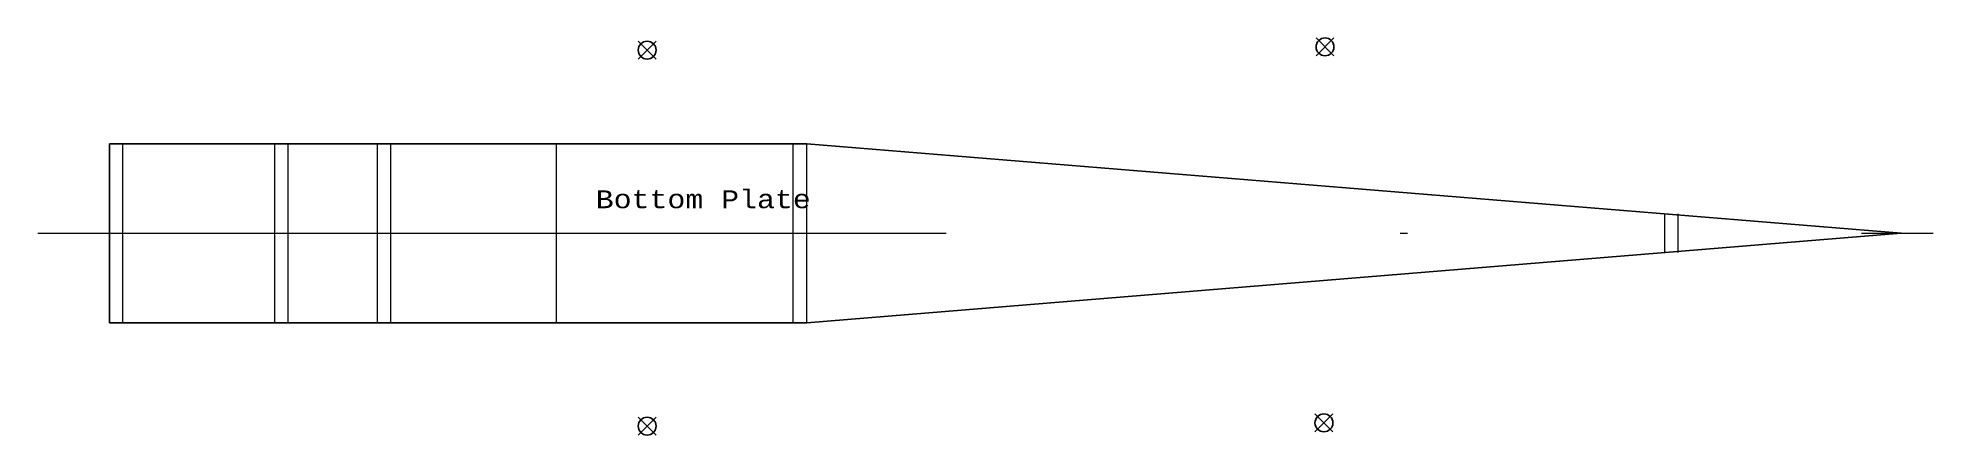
# Model space of a CAD drawing. Header units: inches. Extents: x -0.8 to 25.7, y -1.4 to 4.1.
import ezdxf

# ---------------------------------------------------------------- set-up
doc = ezdxf.new("R2010")
doc.units = ezdxf.units.IN
doc.header["$MEASUREMENT"] = 0
doc.linetypes.add('DASHDOT', pattern=[25.4, 12.7, -6.35, 0, -6.35])
doc.linetypes.add('DASHED', pattern=[19.05, 12.7, -6.35])
for name, color, linetype, lineweight, true_color in [('centers', 4, 'DASHDOT', 13, 0x00ffff), ('crack line', 6, 'DASHED', 13, 0xff00ff), ('document', 3, 'Continuous', 13, 0x00ff00), ('lineups', 253, 'Continuous', 0, 0xa0a0a4), ('outline', 178, 'Continuous', 25, 0x000000)]:
    doc.layers.add(name, color=color, linetype=linetype, lineweight=lineweight, true_color=true_color)
doc.styles.add('textstyle15', font='CourierCad')

msp = doc.modelspace()

# ---------------------------------------------------------------- linework, layer by layer
at = {"layer": 'centers'}
msp.add_line((-0.816, 1.416), (25.684, 1.416), dxfattribs=at)
at = {"layer": 'crack line'}
msp.add_line((6.434, 0.166), (6.434, 2.666), dxfattribs=at)
at = {"layer": 'lineups'}
for p, q in [((0.371, 0.166), (0.371, 2.666)), ((2.496, 0.166), (2.496, 2.666)), ((2.684, 0.166), (2.684, 2.666)), ((3.934, 0.166), (3.934, 2.666)), ((4.121, 0.166), (4.121, 2.666)), ((9.746, 0.166), (9.746, 2.666)), ((9.934, 0.166), (9.934, 2.666)), ((21.934, 1.147), (21.934, 1.686)), ((22.121, 1.147), (22.121, 1.686))]:
    msp.add_line(p, q, dxfattribs=at)
at = {"layer": 'outline'}
for p, q in [((7.577, 3.85), (7.827, 4.1)), ((7.577, 4.1), (7.827, 3.85)), ((17.056, 3.895), (17.306, 4.145)), ((17.056, 4.145), (17.306, 3.895)), ((0.184, 0.166), (0.184, 2.666)), ((0.184, 2.666), (9.934, 2.666)), ((9.934, 2.666), (25.235, 1.416)), ((9.934, 0.166), (25.235, 1.416)), ((0.184, 0.166), (9.934, 0.166)), ((7.577, -1.403), (7.827, -1.153)), ((7.577, -1.153), (7.827, -1.403)), ((17.041, -1.358), (17.291, -1.108)), ((17.041, -1.108), (17.291, -1.358))]:
    msp.add_line(p, q, dxfattribs=at)
for centre in [(7.702, 3.975), (17.181, 4.02), (7.702, -1.278), (17.166, -1.233)]:
    msp.add_circle(centre, 0.125, dxfattribs=at)

# ---------------------------------------------------------------- texts
at = {"layer": 'document', "insert": (6.984, 2.016), "char_height": 0.25, "attachment_point": 1, "style": 'textstyle15'}
msp.add_mtext('Bottom Plate', dxfattribs=at)

doc.saveas('drawing.dxf')
